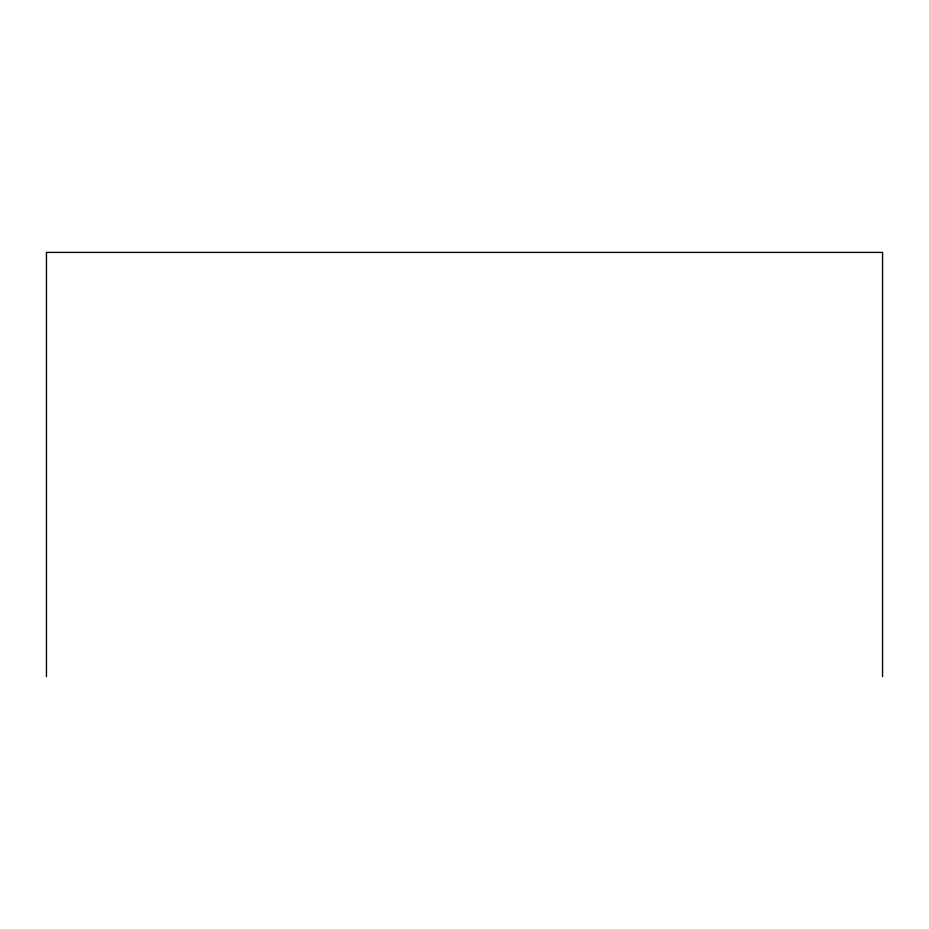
<?xml version="1.0" encoding="UTF-8"?>
<svg xmlns="http://www.w3.org/2000/svg" width="929" height="929" viewBox="0 0 929 929"><rect width="100%" height="100%" fill="white"/><g stroke="black" fill="none" stroke-linecap="round" stroke-linejoin="round"><path stroke-width="1.39" d="M882.55 676.591L882.55 252.409L46.45 252.409L46.45 676.591"/></g></svg>
